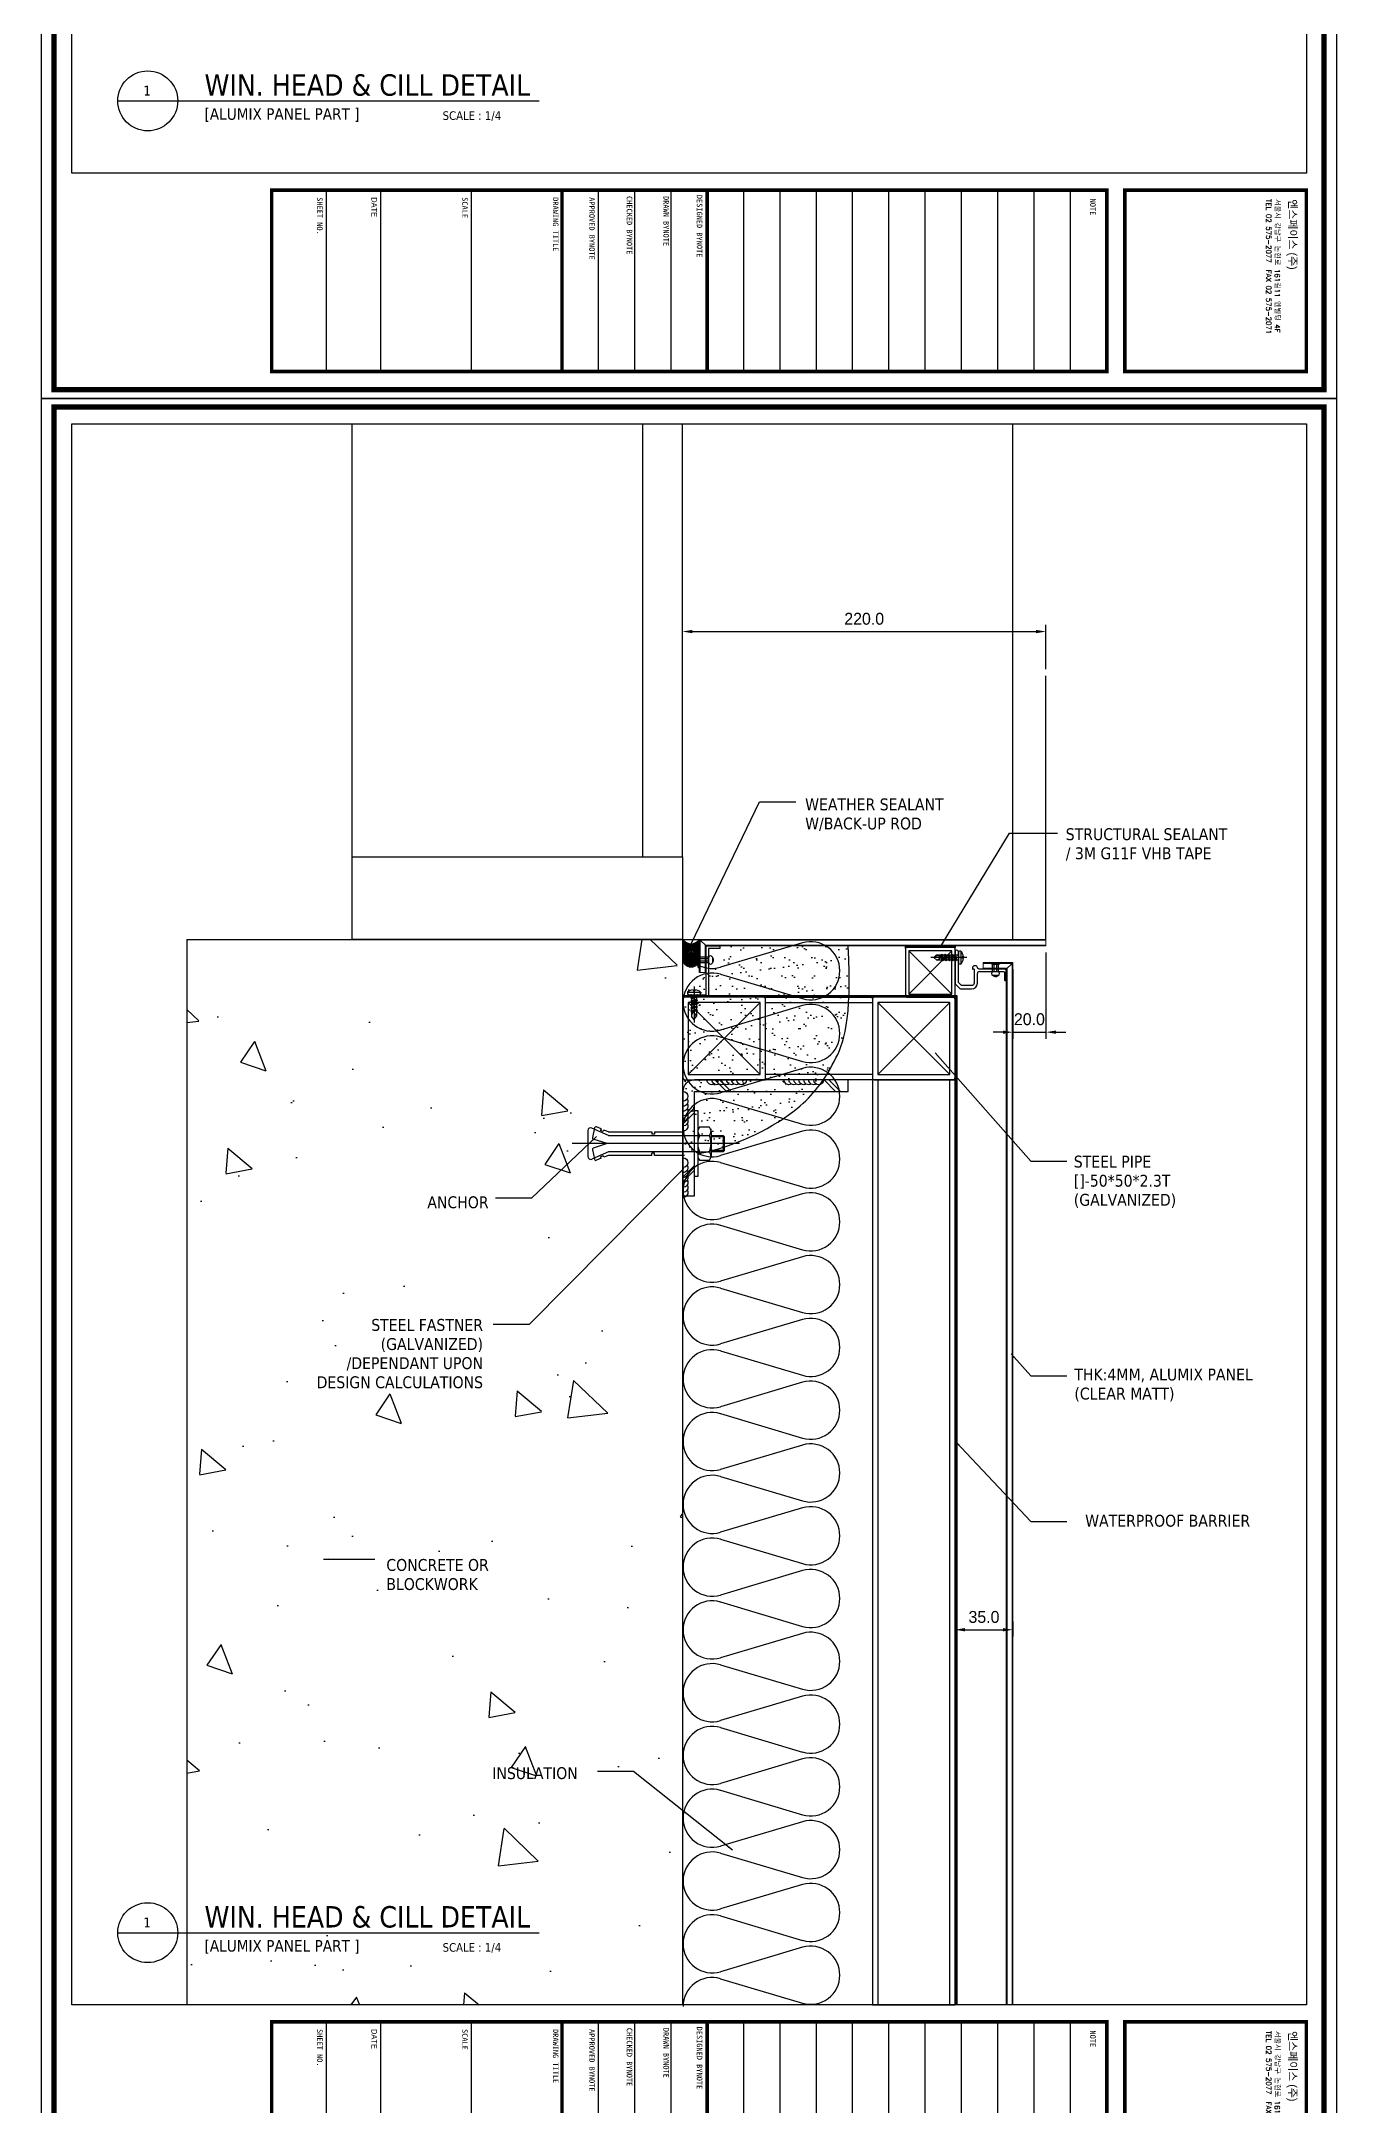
# Model space of a CAD drawing. Header units: millimetres. Extents: x 7297 to 60227, y -7497 to 19324.
# Drawn here: x 14381 to 15165, y 7933 to 9183 of the extents above; entities that cross this region are included whole.
import ezdxf

# ---------------------------------------------------------------- set-up
doc = ezdxf.new("R2010")
doc.units = ezdxf.units.MM
doc.linetypes.add('HIDDEN', pattern=[0.375, 0.25, -0.125])
for name, color, linetype in [('NS_AL_MOLD', 7, 'Continuous'), ('NS_BRACKET_NUTS', 1, 'Continuous'), ('NS_CAULKING', 8, 'Continuous'), ('NS_COL_CYAN', 4, 'Continuous'), ('NS_COL_D-GREY', 8, 'Continuous'), ('NS_COL_MAGENTA', 6, 'Continuous'), ('NS_COL_RED', 1, 'Continuous'), ('NS_COL_WHITE', 7, 'Continuous'), ('NS_COL_YELLOW', 2, 'Continuous'), ('NS_CON', 8, 'Continuous'), ('NS_DIM', 1, 'Continuous'), ('NS_FORM', 7, 'Continuous'), ('NS_FRAME', 253, 'Continuous'), ('NS_GASKET_3M', 150, 'Continuous'), ('NS_INSUL', 8, 'Continuous'), ('NS_PIPE_FRAME', 2, 'Continuous'), ('NS_RIVET_SCREW', 1, 'Continuous'), ('NS_TEXT', 2, 'Continuous'), ('NS_WATERPROOF', 150, 'Continuous'), ('NS_WELD', 1, 'Continuous')]:
    doc.layers.add(name, color=color, linetype=linetype)
doc.layers.add('NS_AL_PANEL', color=32, linetype='Continuous', lineweight=9)
doc.styles.add('Expo M', font='Expo M.ttf')
doc.styles.add('HGTXT', font='romans.shx', dxfattribs={"bigfont": 'whgtxt.shx'})
doc.dimstyles.new('DS2', dxfattribs={"dimscale": 2, "dimtxt": 1.8, "dimasz": 1.5, "dimexe": 1, "dimexo": 1, "dimgap": 0.5, "dimtad": 1, "dimtoh": 1, "dimdec": 1, "dimzin": 1, "dimdsep": 46, "dimtxsty": 'Expo M', "dimcen": 2, "dimadec": 1, "dimazin": 0, "dimtfac": 1, "dimtdec": 4, "dimtix": 1, "dimtmove": 1, "dimatfit": 3, "dimfxl": 1, "dimtolj": 1, "dimtzin": 1, "dimarcsym": 0})
doc.dimstyles.new('N-SPACE', dxfattribs={"dimscale": 4, "dimtxt": 1.8, "dimasz": 1.5, "dimexe": 1, "dimexo": 1, "dimgap": 1, "dimtad": 1, "dimtoh": 1, "dimdec": 1, "dimzin": 1, "dimdsep": 46, "dimtxsty": 'Expo M', "dimcen": 2, "dimclrd": 1, "dimclre": 1, "dimclrt": 2, "dimadec": 1, "dimazin": 0, "dimtfac": 1, "dimtdec": 1, "dimtix": 1, "dimtmove": 1, "dimatfit": 3, "dimfxl": 1, "dimtolj": 1, "dimtzin": 1, "dimarcsym": 0})

# ---------------------------------------------------------------- blocks, each defined once
blk = doc.blocks.new('*U98')
for p, q in [((1, 50), (0, 50)), ((0, 49), (0, 50)), ((49, 50), (1, 50)), ((49, 50), (50, 50)), ((50, 49), (50, 50)), ((0, 49), (0, 1)), ((3.2, 3.2), (46.8, 46.8)), ((46.8, 3.2), (3.2, 46.8)), ((50, 1), (50, 49)), ((0, 1), (0, 0)), ((1, 0), (0, 0)), ((50, 1), (50, 0)), ((1, 0), (49, 0)), ((49, 0), (50, 0))]:
    blk.add_line(p, q)
blk.add_lwpolyline([(3.2, 46.8), (3.2, 3.2), (46.8, 3.2), (46.8, 46.8)], close=True)
for centre, start, end in [((1, 49), 90, 180), ((49, 49), 0, 90), ((1, 1), 180, 270), ((49, 1), 270, 0)]:
    blk.add_arc(centre, 1, start, end)
blk = doc.blocks.new('female-mold-origin')
for p, q in [((-41.3, 203.7, 16.5), (-41.3, 188.2, 16.5)), ((-34.9, 204.7, 16.5), (-40.3, 204.7, 16.5)), ((-39.8, 188.4, 16.5), (-39.8, 203.2, 16.5)), ((-39.5, 203.5, 16.5), (-34.9, 203.5, 16.5)), ((-48.5, 175.7, 16.5), (-51.8, 175.7, 16.5)), ((-48.3, 175.5, 16.5), (-48.5, 175.7, 16.5)), ((-48.1, 175.7, 16.5), (-48.3, 175.5, 16.5)), ((-33.5, 175.7, 16.5), (-48.1, 175.7, 16.5)), ((-43.3, 185.9, 16.5), (-43.3, 185.5, 16.5)), ((-42, 184.2, 16.5), (-41.5, 184.2, 16.5)), ((-41.3, 185.2, 16.5), (-40.3, 185.2, 16.5)), ((-41.3, 185.2, 16.5), (-41.3, 184.4, 16.5)), ((-40, 185.4, 16.5), (-40.1, 185.3, 16.5)), ((-39.6, 185.3, 16.5), (-39.7, 185.4, 16.5)), ((-39.2, 185.4, 16.5), (-39.3, 185.3, 16.5)), ((-38.8, 185.3, 16.5), (-38.9, 185.4, 16.5)), ((-32.8, 187.2, 16.5), (-38.6, 187.2, 16.5)), ((-38.4, 185.4, 16.5), (-38.5, 185.3, 16.5)), ((-38, 185.3, 16.5), (-38.1, 185.4, 16.5)), ((-37.6, 185.4, 16.5), (-37.7, 185.3, 16.5)), ((-37.2, 185.3, 16.5), (-37.3, 185.4, 16.5)), ((-36.8, 185.4, 16.5), (-36.9, 185.3, 16.5)), ((-36.4, 185.3, 16.5), (-36.5, 185.4, 16.5)), ((-36, 185.4, 16.5), (-36.1, 185.3, 16.5)), ((-35.6, 185.3, 16.5), (-35.7, 185.4, 16.5)), ((-35.2, 185.4, 16.5), (-35.3, 185.3, 16.5)), ((-34.8, 185.3, 16.5), (-34.9, 185.4, 16.5)), ((-34.4, 185.4, 16.5), (-34.5, 185.3, 16.5)), ((-34, 185.3, 16.5), (-34.1, 185.4, 16.5)), ((-33.6, 185.4, 16.5), (-33.7, 185.3, 16.5)), ((-33.2, 185.3, 16.5), (-33.3, 185.4, 16.5)), ((-31.4, 177.6, 16.5), (-33.1, 175.8, 16.5)), ((-33, 185.2, 16.5), (-32.8, 185.2, 16.5)), ((-32.1, 174, 16.5), (-29.6, 176.6, 16.5)), ((-31.3, 183.7, 16.5), (-31.3, 177.9, 16.5)), ((-29.3, 177.3, 16.5), (-29.3, 183.7, 16.5)), ((-51.8, 173.7, 16.5), (-32.8, 173.7, 16.5))]:
    blk.add_line(p, q)
for centre, radius, start, end in [((-40.3, 203.7, 16.5), 1, 90, 180), ((-39.5, 203.2, 16.5), 0.3, 90, 180), ((-34.9, 204.1, 16.5), 0.6, 270, 90), ((-38.6, 188.4, 16.5), 1.2, 180, 270), ((-51.8, 174.7, 16.5), 1, 90, 270), ((-42, 185.9, 16.5), 1.3, 97.4947, 180), ((-42, 185.5, 16.5), 1.3, 180, 270), ((-41.5, 184.4, 16.5), 0.2, 270, 0), ((-40.3, 185.4, 16.5), 0.2, 270, 315), ((-39.9, 185.3, 16.5), 0.2, 45, 135), ((-39.5, 185.4, 16.5), 0.2, 225, 315), ((-39.1, 185.3, 16.5), 0.2, 45, 135), ((-38.7, 185.4, 16.5), 0.2, 225, 315), ((-38.3, 185.3, 16.5), 0.2, 45, 135), ((-37.9, 185.4, 16.5), 0.2, 225, 315), ((-37.5, 185.3, 16.5), 0.2, 45, 135), ((-37.1, 185.4, 16.5), 0.2, 225, 315), ((-36.7, 185.3, 16.5), 0.2, 45, 135), ((-36.3, 185.4, 16.5), 0.2, 225, 315), ((-35.9, 185.3, 16.5), 0.2, 45, 135), ((-35.5, 185.4, 16.5), 0.2, 225, 315), ((-35.1, 185.3, 16.5), 0.2, 45, 135), ((-34.7, 185.4, 16.5), 0.2, 225, 315), ((-34.3, 185.3, 16.5), 0.2, 45, 135), ((-33.9, 185.4, 16.5), 0.2, 225, 315), ((-33.5, 185.3, 16.5), 0.2, 45, 135), ((-33, 185.4, 16.5), 0.2, 225, 270), ((-32.8, 183.7, 16.5), 3.5, 360, 90), ((-30.3, 177.3, 16.5), 1, 315, 360), ((-32.8, 174.7, 16.5), 1, 270, 315)]:
    blk.add_arc(centre, radius, start, end)
at = {"extrusion": (0, 0, -1)}
for centre, radius, start, end in [((42.3, 188.2, -16.5), 1, 180, 262.5053), ((33.5, 176.2, -16.5), 0.5, 225, 270), ((32.8, 183.7, -16.5), 1.5, 90, 180), ((31.8, 177.9, -16.5), 0.5, 180, 225)]:
    blk.add_arc(centre, radius, start, end, dxfattribs=at)
blk = doc.blocks.new('피스')
for p, q in [((-4, 1.5), (-4, 1)), ((-4, 1.5), (4, 1.5)), ((-3, 0), (3, 0)), ((-0.5, 3), (-0.4, 2.3)), ((-0.4, 2.3), (0.4, 2.3)), ((0, 5), (0, -16.8)), ((0.5, 3), (0.4, 2.3)), ((4, 1.5), (4, 1)), ((2, -1.5), (-2, -2)), ((-1.5, -1.5), (-2, -2)), ((-2, -2), (-1.5, -2.5)), ((-1.5, -3.5), (-2, -4)), ((2, -3.5), (-2, -4)), ((-2, -4), (-1.5, -4.5)), ((-1.5, -5.5), (-2, -6)), ((2, -5.5), (-2, -6)), ((-2, -6), (-1.5, -6.5)), ((-1.5, -7.5), (-2, -8)), ((2, -7.5), (-2, -8)), ((-2, -8), (-1.5, -8.5)), ((-1.5, -9.5), (-2, -10)), ((2, -9.5), (-2, -10)), ((-2, -10), (-1.5, -10.5)), ((-1.5, -0.5), (-1.5, -1.5)), ((1.5, -1), (-1.5, -1.5)), ((1.5, -2), (-1.5, -2.5)), ((-1.5, -2.5), (-1.5, -3.5)), ((1.5, -3), (-1.5, -3.5)), ((1.5, -4), (-1.5, -4.5)), ((-1.5, -4.5), (-1.5, -5.5)), ((1.5, -5), (-1.5, -5.5)), ((1.5, -6), (-1.5, -6.5)), ((-1.5, -6.5), (-1.5, -7.5)), ((1.5, -7), (-1.5, -7.5)), ((1.5, -8), (-1.5, -8.5)), ((-1.5, -8.5), (-1.5, -9.5)), ((1.5, -9), (-1.5, -9.5)), ((1.5, -10), (-1.5, -10.5)), ((-1.5, -10.5), (-1.5, -13.5)), ((-1.3, -13.5), (-1.3, -12)), ((1.5, -13), (0.6, -11.5)), ((1.5, -0.5), (1.5, -1)), ((1.5, -1), (2, -1.5)), ((2, -1.5), (1.5, -2)), ((1.5, -2), (1.5, -3)), ((1.5, -3), (2, -3.5)), ((2, -3.5), (1.5, -4)), ((1.5, -4), (1.5, -5)), ((1.5, -5), (2, -5.5)), ((2, -5.5), (1.5, -6)), ((1.5, -6), (1.5, -7)), ((1.5, -7), (2, -7.5)), ((2, -7.5), (1.5, -8)), ((1.5, -8), (1.5, -9)), ((1.5, -9), (2, -9.5)), ((2, -9.5), (1.5, -10)), ((1.5, -10), (1.5, -13)), ((0, -15), (-1.5, -13.5)), ((0, -15), (-1.3, -13.5)), ((0, -15), (1.5, -13))]:
    blk.add_line(p, q)
for centre, radius, start, end in [((0, -3.1), 6.08, 94.7146, 131.1121), ((-3, 1), 1, 180, 270), ((-2, -0.5), 0.5, 0, 90), ((0, -3.1), 6.08, 48.8879, 85.2854), ((2, -0.5), 0.5, 90, 180), ((3, 1), 1, 270, 0), ((-0.3, -12), 1, 30.0863, 180)]:
    blk.add_arc(centre, radius, start, end)
blk = doc.blocks.new('N-SCREW')
blk.add_blockref('피스', (17.3, -1))
blk = doc.blocks.new('flat_rivet')
for p, q in [((13694.6, 7908.5), (13695.9, 7910.5)), ((13688.1, 7905, 0), (13688.1, 7908.5, 0)), ((13690.4, 7908.5), (13694.6, 7908.5)), ((13690.4, 7907.5), (13694.6, 7907.5)), ((13690.4, 7906), (13694.6, 7906)), ((13690.4, 7905), (13694.6, 7905)), ((13694.6, 7905), (13694.6, 7908.5)), ((13695.9, 7903), (13694.6, 7905))]:
    blk.add_line(p, q)
at = {"ltscale": 3}
blk.add_line((13690.4, 7908.5), (13690.4, 7905), dxfattribs=at)
for centre, radius, start, end in [((13689.6, 7906.7, 0), 2.2, 133.0029, 226.9971), ((13689.2, 7907.9), 1.3, 27.3471, 152.6529), ((13689.2, 7905.6), 1.3, 207.3471, 332.6529)]:
    blk.add_arc(centre, radius, start, end)
blk = doc.blocks.new('*U213')
blk.add_lwpolyline([(0, 0), (50, 0), (50, 560), (0, 560)], close=True)
at = {"linetype": 'HIDDEN'}
blk.add_lwpolyline([(3.2, 0), (46.8, 0), (46.8, 560), (3.2, 560)], close=True, dxfattribs=at)
blk = doc.blocks.new('AL-TEMPLATE')
at = {"color": 8}
for p, q in [((2716.82, 1392.97), (2800.02, 1392.97)), ((2716.82, 1376.33), (2800.02, 1376.33)), ((2716.82, 1359.69), (2800.02, 1359.69)), ((2716.82, 1343.05), (2800.02, 1343.05)), ((2716.82, 1326.41), (2800.02, 1326.41)), ((2716.82, 1309.77), (2800.02, 1309.77)), ((2716.82, 1293.13), (2800.02, 1293.13)), ((2716.82, 1276.49), (2800.02, 1276.49)), ((2716.82, 1259.85), (2800.02, 1259.85)), ((2716.82, 1243.21), (2800.02, 1243.21)), ((2716.82, 1209.93), (2800.02, 1209.93)), ((2716.82, 1193.29), (2800.02, 1193.29)), ((2716.82, 1176.65), (2800.02, 1176.65)), ((2716.82, 1118.41), (2800.02, 1118.41)), ((2716.82, 1076.81), (2800.02, 1076.81)), ((2716.82, 1051.85), (2800.02, 1051.85))]:
    blk.add_line(p, q, dxfattribs=at)
at = {"color": 7, "ltscale": 2}
blk.add_lwpolyline([(1972.34, 1515.25), (1972.34, 921.25), (2812.34, 921.25), (2812.34, 1515.25)], close=True, dxfattribs=at)
at = {"color": 8}
for points, const_width in [([(1976.34, 1509.45), (2808.34, 1509.45), (2808.34, 927.05), (1976.34, 927.05)], 2.5), ([(2716.82, 1501.32), (2800.02, 1501.32), (2800.02, 1418.12), (2716.82, 1418.12)], 1.66), ([(2716.82, 1409.8), (2800.02, 1409.8), (2800.02, 1026.89), (2716.82, 1026.89)], 1.66)]:
    blk.add_lwpolyline(points, close=True, dxfattribs=dict(at, const_width=const_width))
at = {"color": 9}
blk.add_lwpolyline([(1984.07, 1501.32), (2709.08, 1501.32), (2709.08, 935.18), (1984.07, 935.18)], close=True, dxfattribs=at)
at = {"color": 8, "const_width": 1.66}
for points in [[(2716.82, 1226.57), (2800.02, 1226.57)], [(2716.82, 1160.01), (2800.02, 1160.01)]]:
    blk.add_lwpolyline(points, dxfattribs=at)
at = {"color": 146, "true_color": 0x105689, "insert": (2721.06, 1496.93), "char_height": 3.6698, "attachment_point": 1, "style": 'HGTXT'}
blk.add_mtext('{\\fExpo M|b0|i0|c129|p18;엔스페이스 (주)}', dxfattribs=at)
at = {"insert": (2720.94, 1489.17), "char_height": 2.3487, "attachment_point": 1, "style": 'HGTXT'}
blk.add_mtext('서울시 강남구 논현로 161길11 엔빌딩 4F\\PTEL 02 575-2077  FAX 02 575-2071', dxfattribs=at)
at = {"color": 8, "attachment_point": 1}
for s, insert, char_height, width in [('NOTE', (2720.76, 1404.73), 2.556, 438.9676), ('DESIGNED BYNOTE', (2719.01, 1224.39), 2.5559, 438.9676), ('DRAWN BYNOTE', (2719.56, 1209.04), 2.5559, 438.9676), ('CHECKED BYNOTE', (2719.56, 1192.25), 2.5559, 438.9676), ('APPROVED BYNOTE', (2720.1, 1175.04), 2.5559, 438.9676), ('DRAWING TITLE', (2720.1, 1158.4), 2.5559, 438.9675), ('SCALE', (2720.1, 1116.8), 2.556, 438.9675), ('{\\fﾱﾼﾸﾲ|b0|i0|c129|p49;DATE}', (2720.1, 1075.2), 2.5559, 438.9675), ('SHEET NO.', (2720.1, 1050.24), 2.556, 438.9675)]:
    blk.add_mtext(s, dxfattribs=dict(at, insert=insert, char_height=char_height, width=width))
blk = doc.blocks.new('A$C0843732F')
for centre, start in [((0, -3), 90), ((0, -6), 150), ((0, -9), 150), ((0, -12), 150), ((0, -15), 150), ((0, -18), 150), ((0, -21), 150)]:
    blk.add_arc(centre, 3, start, 270)
blk = doc.blocks.new('set anchor')
for p, q in [((7.9, 64.5), (-7.9, 64.5)), ((0, -27.2), (0, 74.1)), ((-8.9, 56.5), (-10.1, 59.4)), ((-3.7, 61.8), (-9.5, 60.5)), ((-5, 52), (-9.4, 62.2)), ((-8.9, 56.5), (-8, 56.8)), ((-8.2, 54.8), (-7.3, 55.2)), ((-7.1, 52), (-8.2, 54.8)), ((-7.3, 55.2), (-8, 56.8)), ((-7.1, 25.8), (-7.1, 52)), ((-5, -2), (-5, 52)), ((0, 52.8), (-2.7, 61.3)), ((0, 52.8), (2.7, 61.3)), ((9.5, 60.5), (3.7, 61.8)), ((5, 52), (9.4, 62.2)), ((5, 52), (5, -2)), ((7.1, 52), (8.2, 54.8)), ((7.1, 52), (7.1, 25.8)), ((7.3, 55.2), (8, 56.8)), ((8.2, 54.8), (7.3, 55.2)), ((8.9, 56.5), (8, 56.8)), ((8.9, 56.5), (10.1, 59.4)), ((-7.1, 25.8), (-5.8, 25.8)), ((-5.8, 24.2), (-5.8, 25.8)), ((7.1, 25.8), (5.8, 25.8)), ((5.8, 24.2), (5.8, 25.8)), ((-7.1, 6), (-7.1, 24.2)), ((-7.1, 24.2), (-5.8, 24.2)), ((7.1, 24.2), (5.8, 24.2)), ((7.1, 24.2), (7.1, 6)), ((-20, 0), (20, 0)), ((-20, -2), (-20, 0)), ((20, 0), (20, -2)), ((20, -2), (-20, -2)), ((7.5, -2), (-7.5, -2)), ((7.5, -2), (-7.5, -2)), ((7.5, -10), (-7.5, -10)), ((-5, -3), (-5, -9)), ((-5, -17.4), (-5, -10)), ((-4.2, -18.2), (-4.2, -10)), ((4.2, -18.2), (4.2, -10)), ((5, -3), (5, -9)), ((5, -10), (5, -17.4)), ((5, -17.4), (-5, -17.4)), ((-4.2, -18.2), (-5, -17.4)), ((-4.2, -18.2), (4.2, -18.2)), ((5, -17.4), (4.2, -18.2))]:
    blk.add_line(p, q)
blk.add_lwpolyline([(5, -3, 0.202073), (-5, -3, 0.404145), (-10, -3), (-10, -9, 0.404145), (-5, -9, 0.202073), (5, -9, 0.404145), (10, -9), (10, -3, 0.404145)], format="xyb", close=True)
for centre, radius, start, end in [((-7.9, 62.8), 1.67, 90, 203.4287), ((7.9, 62.8), 1.67, 336.5713, 90), ((-9.3, 59.7), 0.833, 102.5288, 201.8014), ((-3.5, 61), 0.833, 17.6501, 102.5288), ((3.5, 61), 0.833, 77.4712, 162.3499), ((9.3, 59.7), 0.833, 338.1986, 77.4712)]:
    blk.add_arc(centre, radius, start, end)
blk = doc.blocks.new('*U212')
blk.add_lwpolyline([(0, 0), (50, 0), (50, 64.7), (0, 64.7)], close=True)
at = {"linetype": 'HIDDEN'}
blk.add_lwpolyline([(3.2, 0), (46.8, 0), (46.8, 64.7), (3.2, 64.7)], close=True, dxfattribs=at)
blk = doc.blocks.new('*D347')
at = {"layer": 'NS_DIM', "color": 1, "lineweight": -2, "transparency": 16777216}
for p, q in [((14988.6, 8631.4), (14988.6, 8579.2)), ((14968.6, 8621.4), (14968.6, 8579.2)), ((14962.6, 8583.2), (14956.6, 8583.2)), ((14968.6, 8583.2), (14988.6, 8583.2)), ((14994.6, 8583.2), (15000.6, 8583.2))]:
    blk.add_line(p, q, dxfattribs=at)
at = {"layer": 'NS_DIM', "color": 1, "transparency": 16777216}
for points in [[(14962.6, 8584.2), (14962.6, 8582.2), (14968.6, 8583.2)], [(14994.6, 8584.2), (14994.6, 8582.2), (14988.6, 8583.2)]]:
    blk.add_solid(points, dxfattribs=at)
at = {"layer": 'NS_DIM', "color": 2, "transparency": 16777216, "insert": (14978.6, 8591), "char_height": 7.2, "attachment_point": 5, "style": 'Expo M'}
blk.add_mtext('\\A1;20.0', dxfattribs=at)
blk = doc.blocks.new('*D345')
at = {"layer": 'NS_DIM', "color": 1, "lineweight": -2, "transparency": 16777216}
for p, q in [((14933.6, 8226.4), (14933.6, 8217.5)), ((14968.6, 8226.4), (14968.6, 8217.5)), ((14939.6, 8221.5), (14962.6, 8221.5))]:
    blk.add_line(p, q, dxfattribs=at)
at = {"layer": 'NS_DIM', "color": 1, "transparency": 16777216}
for points in [[(14939.6, 8222.5), (14939.6, 8220.5), (14933.6, 8221.5)], [(14962.6, 8222.5), (14962.6, 8220.5), (14968.6, 8221.5)]]:
    blk.add_solid(points, dxfattribs=at)
at = {"layer": 'NS_DIM', "color": 2, "transparency": 16777216, "insert": (14951.1, 8229.2), "char_height": 7.2, "attachment_point": 5, "style": 'Expo M'}
blk.add_mtext('\\A1;35.0', dxfattribs=at)
blk = doc.blocks.new('*D344')
at = {"layer": 'NS_DIM', "color": 1, "lineweight": -2, "transparency": 16777216}
for p, q in [((14768.6, 8802.9), (14768.6, 8829.7)), ((14774.6, 8825.7), (14982.6, 8825.7)), ((14988.6, 8802.9), (14988.6, 8829.7))]:
    blk.add_line(p, q, dxfattribs=at)
at = {"layer": 'NS_DIM', "color": 1, "transparency": 16777216}
for points in [[(14774.6, 8826.7), (14774.6, 8824.7), (14768.6, 8825.7)], [(14982.6, 8826.7), (14982.6, 8824.7), (14988.6, 8825.7)]]:
    blk.add_solid(points, dxfattribs=at)
at = {"layer": 'NS_DIM', "color": 2, "transparency": 16777216, "insert": (14878.6, 8833.4), "char_height": 7.2, "attachment_point": 5, "style": 'Expo M'}
blk.add_mtext('\\A1;220.0', dxfattribs=at)
blk = doc.blocks.new('INSULA')
for p, q in [((2490.5, 9124), (2440.8, 9109.2)), ((2440.8, 9105), (2490.5, 9090.2)), ((2490.5, 9086), (2440.8, 9071.2)), ((2440.8, 9067), (2490.5, 9052.2)), ((2490.5, 9048), (2440.8, 9033.2)), ((2440.8, 9029), (2490.5, 9014.2)), ((2490.5, 9010), (2440.8, 8995.2)), ((2440.8, 8991), (2490.5, 8976.2)), ((2490.5, 8972), (2440.8, 8957.2)), ((2440.8, 8953), (2490.5, 8938.2)), ((2490.5, 8934), (2440.8, 8919.2)), ((2440.8, 8915), (2490.5, 8900.2)), ((2490.5, 8896), (2440.8, 8881.2)), ((2440.8, 8877), (2490.5, 8862.2)), ((2490.5, 8858), (2440.8, 8843.2)), ((2440.8, 8839), (2490.5, 8824.2)), ((2490.5, 8820), (2440.8, 8805.2)), ((2440.8, 8801), (2490.5, 8786.2)), ((2490.5, 8782), (2440.8, 8767.2)), ((2440.8, 8763), (2490.5, 8748.2)), ((2490.5, 8744), (2440.8, 8729.2)), ((2440.8, 8725), (2490.5, 8710.2)), ((2490.5, 8706), (2440.8, 8691.2)), ((2440.8, 8687), (2490.5, 8672.2)), ((2490.5, 8668), (2440.8, 8653.2)), ((2440.8, 8649), (2490.5, 8634.2)), ((2490.5, 8630), (2440.8, 8615.2)), ((2440.8, 8611), (2490.5, 8596.2)), ((2490.5, 8592), (2440.8, 8577.2)), ((2440.8, 8573), (2490.5, 8558.2)), ((2490.5, 8554), (2440.8, 8539.2)), ((2440.8, 8535), (2490.5, 8520.2)), ((2490.5, 8516), (2440.8, 8501.2)), ((2440.8, 8497), (2490.5, 8482.2))]:
    blk.add_line(p, q)
for centre, start, end in [((2435.8, 9126.1), 180, 286.5554), ((2495.5, 9107.1), 360, 106.5554), ((2435.8, 9088.1), 73.4446, 180), ((2495.5, 9107.1), 253.4446, 0), ((2435.8, 9088.1), 180, 286.5554), ((2495.5, 9069.1), 360, 106.5554), ((2435.8, 9050.1), 73.4446, 180), ((2495.5, 9069.1), 253.4446, 0), ((2435.8, 9050.1), 180, 286.5554), ((2495.5, 9031.1), 360, 106.5554), ((2435.8, 9012.1), 73.4446, 180), ((2495.5, 9031.1), 253.4446, 0), ((2435.8, 9012.1), 180, 286.5554), ((2495.5, 8993.1), 360, 106.5554), ((2435.8, 8974.1), 73.4446, 180), ((2495.5, 8993.1), 253.4446, 0), ((2435.8, 8974.1), 180, 286.5554), ((2495.5, 8955.1), 360, 106.5554), ((2435.8, 8936.1), 73.4446, 180), ((2495.5, 8955.1), 253.4446, 0), ((2435.8, 8936.1), 180, 286.5554), ((2495.5, 8917.1), 360, 106.5554), ((2435.8, 8898.1), 73.4446, 180), ((2495.5, 8917.1), 253.4446, 0), ((2435.8, 8898.1), 180, 286.5554), ((2495.5, 8879.1), 360, 106.5554), ((2435.8, 8860.1), 73.4446, 180), ((2495.5, 8879.1), 253.4446, 0), ((2435.8, 8860.1), 180, 286.5554), ((2495.5, 8841.1), 360, 106.5554), ((2435.8, 8822.1), 73.4446, 180), ((2495.5, 8841.1), 253.4446, 0), ((2435.8, 8822.1), 180, 286.5554), ((2495.5, 8803.1), 360, 106.5554), ((2435.8, 8784.1), 73.4446, 180), ((2495.5, 8803.1), 253.4446, 0), ((2435.8, 8784.1), 180, 286.5554), ((2495.5, 8765.1), 360, 106.5554), ((2435.8, 8746.1), 73.4446, 180), ((2495.5, 8765.1), 253.4446, 0), ((2435.8, 8746.1), 180, 286.5554), ((2495.5, 8727.1), 360, 106.5554), ((2435.8, 8708.1), 73.4446, 180), ((2495.5, 8727.1), 253.4446, 0), ((2435.8, 8708.1), 180, 286.5554), ((2495.5, 8689.1), 360, 106.5554), ((2435.8, 8670.1), 73.4446, 180), ((2495.5, 8689.1), 253.4446, 0), ((2435.8, 8670.1), 180, 286.5554), ((2495.5, 8651.1), 360, 106.5554), ((2435.8, 8632.1), 73.4446, 180), ((2495.5, 8651.1), 253.4446, 0), ((2435.8, 8632.1), 180, 286.5554), ((2495.5, 8613.1), 360, 106.5554), ((2435.8, 8594.1), 73.4446, 180), ((2495.5, 8613.1), 253.4446, 0), ((2435.8, 8594.1), 180, 286.5554), ((2495.5, 8575.1), 360, 106.5554), ((2435.8, 8556.1), 73.4446, 180), ((2495.5, 8575.1), 253.4446, 0), ((2435.8, 8556.1), 180, 286.5554), ((2495.5, 8537.1), 360, 106.5554), ((2435.8, 8518.1), 73.4446, 180), ((2495.5, 8537.1), 253.4446, 0), ((2435.8, 8518.1), 180, 286.5554), ((2495.5, 8499.1), 360, 106.5554), ((2435.8, 8480.1), 73.4446, 180), ((2495.5, 8499.1), 253.4446, 0)]:
    blk.add_arc(centre, 17.6, start, end)

msp = doc.modelspace()

# ---------------------------------------------------------------- hatches: boundary and pattern name
at = {"layer": 'NS_CAULKING'}
h = msp.add_hatch(dxfattribs=at)
h.set_pattern_fill('ANSI37', color=256, scale=0.149999, angle=270, style=0)
h.set_pattern_definition([(315, (927036.15816, -544835.37326), (0.33675832148, 0.33675832148), []), (45, (927036.15816, -544835.37326), (-0.33675832148, 0.33675832148), [])])
edge = h.paths.add_edge_path()
edge.add_line((14768.88, 8630.37), (14768.88, 8627.51))
edge.add_arc((14773.88, 8627.52), 5, -360, -179.95167, ccw=False)
edge.add_line((14778.88, 8627.52), (14778.88, 8639.37))
edge.add_arc((14773.88, 8642.72), 6.02, -146.21382, -33.78618, ccw=False)
edge.add_line((14768.88, 8639.37), (14768.88, 8630.37))
h = msp.add_hatch(dxfattribs=at)
h.set_pattern_fill('HONEY', color=256, scale=0.149999, angle=180, style=0)
h.set_pattern_definition([(180, (-590551.8839, -902290.75426), (-0.71437227822, -0.41244302533), [0.4762481855, -0.95249637096]), (300, (-590551.8839, -902290.75426), (0.71437227666, -0.41244302803), [0.4762481855, -0.95249637096]), (240, (-590551.8839, -902290.75426), (-1.56e-09, -0.82488605336), [-0.95249637096, 0.4762481855])])
edge = h.paths.add_edge_path()
edge.add_arc((14773.88, 8627.52), 5, -540, -180)
at = {"layer": 'NS_CON'}
h = msp.add_hatch(dxfattribs=at)
h.set_pattern_fill('AR-CONC', color=256, angle=-90)
h.set_pattern_definition([(320, (24352.91, -108686.72), (-15.93909, -182.18467), [19.05, -209.55]), (265, (24352.91, -108686.72), (191.05685, 35.24342), [15.24, -167.64058]), (10.45144, (24351.58, -108701.9), (175.11775, -146.94125), [16.19, -178.09024]), (316.1842, (24403.7, -108686.72), (-42.04233, -271.07904), [28.575, -314.325]), (6.63556, (24400.2, -108709.3), (247.4261, -237.40413), [24.285, -267.1356]), (261.18415, (24403.7, -108686.72), (247.4261, -237.40413), [22.85997, -251.4597]), (291, (24391.01, -108712.12), (-102.2652, -151.6144), [19.05, -209.55]), (236, (24391.01, -108712.12), (184.18797, -61.80203), [15.24, -167.64]), (341.45144, (24382.49, -108724.75), (81.92277, -213.41642), [16.19, -178.08994]), (307.5, (24352.91, -108686.72), (84.55504, -3.088603), [0, -165.608, 0, -170.18, 0, -168.275]), (277.5, (24352.91, -108686.72), (100.180575, -66.81966), [0, -97.028, 0, -161.798, 0, -64.135]), (237.5, (24352.91, -108630.076), (-5.728744, -135.590595), [0, -63.5, 0, -198.12, 0, -262.89]), (227.5, (24352.91, -108604.68), (25.42649, -148.12918), [0, -82.55, 0, -131.572, 0, -186.69])])
h.paths.add_polyline_path([(14768.62, 7994.36), (14768.62, 8639.37), (14468.62, 8639.37), (14468.62, 7994.36)])
at = {"layer": 'NS_GASKET_3M'}
h = msp.add_hatch(dxfattribs=at)
h.set_pattern_fill('JIS_WOOD', color=256, style=0, pattern_type=2)
h.set_pattern_definition([(45, (20977.71825, 2596.7552), (-0.5, 0.5), [])])
h.paths.add_polyline_path([(14903.62, 8635.37), (14933.62, 8635.37), (14933.62, 8634.37), (14903.62, 8634.37)])
at = {"layer": 'NS_INSUL'}
h = msp.add_hatch(dxfattribs=at)
h.set_pattern_fill('AR-SAND', color=256, scale=0.25, angle=180)
h.set_pattern_definition([(217.5, (34918.805, 7436.706), (0.400008, -12.235331), [0, -9.652, 0, -10.795, 0, -10.31875]), (187.5, (34918.805, 7436.706), (-11.238082, -17.920628), [0, -5.207, 0, -8.6995, 0, -3.33375]), (147.5, (34926.616, 7436.706), (-19.774809, -0.0359296), [0, -3.175, 0, -11.43, 0, -14.9225]), (137.5, (34926.616, 7436.706), (-19.088911, -5.573233), [0, -1.5875, 0, -7.493, 0, -8.5725])])
edge = h.paths.add_edge_path()
edge.add_line((14783.89, 8510.89), (14768.88, 8509.66))
edge.add_line((14768.88, 8509.66), (14768.88, 8605.37))
edge.add_line((14768.88, 8605.37), (14795.53, 8635.37))
edge.add_line((14795.53, 8635.37), (14868.88, 8635.37))
edge.add_line((14868.88, 8635.37), (14868.61, 8593.82))
edge.add_spline(control_points=[(14868.61, 8593.82), (14860.66, 8551.87), (14826.84, 8528.65), (14805.2, 8515.61), (14783.89, 8510.89)], knot_values=[0, 0, 0, 0, 77.5802526, 130.3865718, 130.3865718, 130.3865718, 130.3865718], degree=3, periodic=0)

# ---------------------------------------------------------------- linework, layer by layer
at = {"layer": 'NS_AL_PANEL'}
for p, q in [((14988.62, 8639.37), (14778.88, 8639.37)), ((14778.88, 8639.37), (14778.88, 8619.37)), ((14988.62, 8638.87), (14779.38, 8638.87)), ((14779.38, 8638.87), (14779.38, 8619.37)), ((14782.88, 8635.37), (14779.38, 8638.87)), ((14988.62, 8635.87), (14782.38, 8635.87)), ((14782.38, 8635.87), (14782.38, 8619.37)), ((14988.62, 8635.37), (14782.88, 8635.37)), ((14782.88, 8635.37), (14782.88, 8619.37)), ((14988.62, 8635.37), (14988.62, 8639.37)), ((14968.62, 8625.37), (14950.62, 8625.37)), ((14950.62, 8625.37), (14950.62, 8621.37)), ((14968.12, 8624.87), (14950.62, 8624.87)), ((14964.62, 8621.37), (14968.12, 8624.87)), ((14968.12, 7994.36), (14968.12, 8624.87)), ((14968.62, 7994.36), (14968.62, 8625.37)), ((14778.88, 8619.37), (14782.88, 8619.37)), ((14950.62, 8621.87), (14965.12, 8621.87)), ((14950.62, 8621.37), (14964.62, 8621.37)), ((14964.62, 7994.36), (14964.62, 8621.23)), ((14965.12, 7994.36), (14965.12, 8621.87))]:
    msp.add_line(p, q, dxfattribs=at)
at = {"layer": 'NS_BRACKET_NUTS'}
msp.add_lwpolyline([(14868.88, 8547.37), (14868.88, 8554.37), (14775.88, 8554.37, 0.4142136), (14768.88, 8547.37), (14768.88, 8484.12), (14775.88, 8484.12), (14775.88, 8547.37)], format="xyb", close=True, dxfattribs=at)
at = {"layer": 'NS_CAULKING'}
msp.add_circle((14773.88, 8627.52, 0), 5, dxfattribs=at)
msp.add_arc((14773.88, 8642.72), 6.02, 213.78618, 326.21382, dxfattribs=at)
at = {"layer": 'NS_COL_CYAN'}
for p, q in [((14568.62, 8689.37), (14568.62, 8951.37)), ((14568.62, 8689.37), (14568.62, 8951.37)), ((14744.62, 8689.37), (14744.62, 8951.37)), ((14768.62, 8689.37), (14768.62, 8951.37)), ((14768.62, 8689.37), (14768.62, 8951.37))]:
    msp.add_line(p, q, dxfattribs=at)
for points in [[(14568.62, 8689.37), (14768.62, 8689.37), (14768.62, 8639.37), (14568.62, 8639.37)], [(14568.62, 8689.37), (14768.62, 8689.37), (14768.62, 8639.37), (14568.62, 8639.37)], [(14774.67, 8605.62), (14774.8, 8605.87), (14774.93, 8605.62), (14775.06, 8605.87), (14775.18, 8605.62), (14775.31, 8605.87), (14775.44, 8605.62), (14775.57, 8605.87), (14775.7, 8605.62), (14775.82, 8605.87), (14775.95, 8605.62), (14776.08, 8605.87), (14776.21, 8605.62), (14776.34, 8605.87), (14776.46, 8605.62), (14776.59, 8605.87), (14782.88, 8605.87), (14782.88, 8635.37), (14791.13, 8635.37), (14791.13, 8633.87), (14784.38, 8633.87), (14784.38, 8604.37), (14771.88, 8604.37), (14771.88, 8605.87), (14772.75, 8605.87), (14772.88, 8605.62), (14773.01, 8605.87), (14773.14, 8605.62), (14773.26, 8605.87), (14773.39, 8605.62), (14773.52, 8605.87), (14773.65, 8605.62), (14773.78, 8605.87), (14773.9, 8605.62), (14774.03, 8605.87), (14774.16, 8605.62), (14774.29, 8605.87), (14774.42, 8605.62), (14774.54, 8605.87)]]:
    msp.add_lwpolyline(points, close=True, dxfattribs=at)
at = {"layer": 'NS_COL_D-GREY'}
msp.add_line((14968.62, 8639.37), (14968.62, 8951.37), dxfattribs=at)
at = {"layer": 'NS_COL_MAGENTA'}
msp.add_line((14778.88, 8619.37), (14778.88, 8639.37), dxfattribs=at)
at = {"layer": 'NS_COL_RED', "ltscale": 8}
for p, q in [((14795.16, 8547.37), (14788.16, 8554.37)), ((14797.99, 8547.37), (14790.99, 8554.37)), ((14861.33, 8547.37), (14854.33, 8554.37)), ((14864.16, 8547.37), (14857.16, 8554.37)), ((14775.88, 8537.4), (14768.88, 8530.4)), ((14775.88, 8534.57), (14768.88, 8527.57)), ((14775.88, 8502.45), (14768.88, 8495.45)), ((14775.88, 8499.62), (14768.88, 8492.62))]:
    msp.add_line(p, q, dxfattribs=at)
at = {"layer": 'NS_COL_WHITE'}
for p, q in [((14426.8, 9146.92), (14681.94, 9146.92)), ((14426.8, 8038.12), (14681.94, 8038.12))]:
    msp.add_line(p, q, dxfattribs=at)
for centre in [(14444.94, 9146.92), (14444.94, 8038.12)]:
    msp.add_circle(centre, 18.14, dxfattribs=at)
at = {"layer": 'NS_COL_YELLOW'}
for p, q in [((14468.62, 8639.37), (14468.62, 7994.36)), ((14468.62, 8639.37), (14768.62, 8639.37)), ((14768.62, 8639.37), (14768.62, 7994.36))]:
    msp.add_line(p, q, dxfattribs=at)
at = {"layer": 'NS_DIM'}
msp.add_line((14988.62, 8639.37), (14988.62, 8798.86), dxfattribs=at)
at = {"layer": 'NS_GASKET_3M'}
msp.add_lwpolyline([(14903.62, 8635.37), (14933.62, 8635.37), (14933.62, 8634.37), (14903.62, 8634.37)], close=True, dxfattribs=at)
at = {"layer": 'NS_INSUL'}
msp.add_open_spline([(14777.9, 8509.61, 0), (14779.53, 8509.92, 0), (14801.52, 8514.52, 0), (14838.06, 8532.43, 0), (14860.17, 8561.36, 0), (14871.44, 8589.82, 0), (14868.88, 8635.37)], degree=3, knots=[39.6088991, 39.6088991, 39.6088991, 39.6088991, 44.5030513, 105.348119, 146.4827278, 183.6758406, 183.6758406, 183.6758406, 183.6758406], dxfattribs=at)
at = {"layer": 'NS_RIVET_SCREW'}
for p, q in [((14777.83, 8630.72), (14777.83, 8623.02)), ((14784.38, 8628.62), (14777.83, 8628.62)), ((14784.38, 8627.62), (14777.83, 8627.62)), ((14784.38, 8626.12), (14777.83, 8626.12)), ((14784.38, 8625.12), (14777.83, 8625.12)), ((14786.7, 8628.62, 0), (14786.7, 8625.12, 0))]:
    msp.add_line(p, q, dxfattribs=at)
at = {"layer": 'NS_RIVET_SCREW', "ltscale": 3}
for p, q in [((14778.88, 8621.97), (14778.88, 8631.77)), ((14784.38, 8625.12), (14784.38, 8628.62))]:
    msp.add_line(p, q, dxfattribs=at)
at = {"layer": 'NS_RIVET_SCREW'}
for centre, radius, start, end in [((14778.88, 8630.72), 1.05, 90, 180), ((14778.88, 8623.02), 1.05, 180, 270), ((14785.54, 8628.02), 1.3, 27.34705, 152.65295), ((14785.54, 8625.72), 1.3, 207.34705, 332.65295), ((14785.19, 8626.87, 0), 2.2, 313.00287, 46.99713)]:
    msp.add_arc(centre, radius, start, end, dxfattribs=at)
at = {"layer": 'NS_WATERPROOF', "ltscale": 3}
for p, q in [((14768.62, 8605.38), (14934.62, 8605.38)), ((14768.62, 8604.88), (14934.62, 8604.88)), ((14934.12, 8605.38), (14934.12, 7994.36)), ((14934.62, 8605.38), (14934.62, 7994.36))]:
    msp.add_line(p, q, dxfattribs=at)

# ---------------------------------------------------------------- block references
at = {"layer": 'NS_AL_MOLD', "rotation": 270}
msp.add_blockref('female-mold-origin', (14759.92, 8580.11, -16.48), dxfattribs=at)
at = {"layer": 'NS_BRACKET_NUTS', "rotation": 90.00000000000001}
msp.add_blockref('set anchor', (14775.88, 8515.75), dxfattribs=at)
at = {"layer": 'NS_FORM', "xscale": 1.32, "yscale": 1.32, "zscale": 1.32, "rotation": 270}
for p in [(13164.47, 12679.14), (13164.47, 11570.34)]:
    msp.add_blockref('AL-TEMPLATE', p, dxfattribs=at)
at = {"layer": 'NS_FRAME', "xscale": -1, "rotation": 270}
msp.add_blockref('*U212', (14818.88, 8554.37), dxfattribs=at)
at = {"layer": 'NS_FRAME', "rotation": 180}
msp.add_blockref('*U213', (14933.62, 8554.37), dxfattribs=at)
at = {"layer": 'NS_INSUL'}
msp.add_blockref('INSULA', (12350.73, -486.71), dxfattribs=at)
at = {"layer": 'NS_PIPE_FRAME', "xscale": 0.6, "yscale": 0.6, "zscale": 0.6, "rotation": 90.00000000000001}
msp.add_blockref('*U98', (14933.62, 8604.37), dxfattribs=at)
at = {"layer": 'NS_PIPE_FRAME', "rotation": 90.00000000000001}
for p in [(14818.88, 8554.37), (14933.62, 8554.37)]:
    msp.add_blockref('*U98', p, dxfattribs=at)
at = {"layer": 'NS_RIVET_SCREW'}
for name, p, rotation in [('N-SCREW', (14936.65, 8645.62), 270), ('flat_rivet', (22864.85, -5070.53), 90.00000000000001)]:
    msp.add_blockref(name, p, dxfattribs=dict(at, rotation=rotation))
msp.add_blockref('N-SCREW', (14758.32, 8606.9), dxfattribs=at)
at = {"layer": 'NS_WELD', "extrusion": (0, 0, -1), "zscale": -1}
for p in [(-14768.88, 8547.37), (-14768.88, 8507.21)]:
    msp.add_blockref('A$C0843732F', p, dxfattribs=at)
at = {"layer": 'NS_WELD', "extrusion": (0, 0, -1), "zscale": -1, "rotation": 90.00000000000001}
for p in [(-14807.4, 8554.37), (-14854.06, 8554.37)]:
    msp.add_blockref('A$C0843732F', p, dxfattribs=at)

# ---------------------------------------------------------------- texts
at = {"layer": 'NS_TEXT', "line_spacing_factor": 0.963855}
for s, insert, char_height, width, attachment_point in [('{\\fTahoma|b0|i0|c129|p34;WIN\\fTahoma|b0|i0|c0|p34;. \\fTahoma|b0|i0|c129|p34;HEAD & CILL\\fTahoma|b0|i0|c0|p34; DETAIL}', (14479.29, 9149.8), 12.96, 246.8667, 7), ('\\fTahoma;1', (14442.33, 9150.1), 6, 8.9419, 7), ('\\fTahoma;[ALUMIX PANEL PART ]', (14479.29, 9134.22), 7, 105.1355, 7), ('\\fTahoma;SCALE : 1/4', (14623.45, 9134.76), 5.184, 42.074, 7), ('\\pxql;{\\fTahoma|b0|i0|c129|p34;WEATHER SEALANT W/BACK-UP ROD}', (14944.66, 8705.02), 7.2, 101.7894, 9), ('\\pxql;{\\fTahoma|b0|i0|c0|p34;STRUCTURAL SEALANT\\P/ 3M G11F VHB TAPE}', (15109.94, 8686.96), 7.2, 109.3471, 9), ('\\pxql;{\\fTahoma|b0|i0|c0|p34;STEEL PIPE\\P[]-\\fTahoma|b0|i0|c129|p34;5\\fTahoma|b0|i0|c0|p34;0*50*\\fTahoma|b0|i0|c129|p34;2\\fTahoma|b0|i0|c0|p34;.\\fTahoma|b0|i0|c129|p34;3\\fTahoma|b0|i0|c0|p34;T\\P(GALVANIZED)}', (15005.47, 8508.47), 7.2, 71.0245, 1), ('\\pxqr;{\\fTahoma|b0|i0|c129|p34;ANCHOR}', (14549.46, 8476.51), 7.2, 101.7894, 7), ('\\pxqr;{\\fTahoma|b0|i0|c0|p34;STEEL \\fTahoma|b0|i0|c129|p34;FASTNER\\fTahoma|b0|i0|c0|p34;\\P(GALVANIZED)\\fTahoma|b0|i0|c129|p34;\\P/DEPENDANT UPON DESIGN CALCULATIONS}', (14647.88, 8409.6), 7.2, 115.6898, 3), ('\\pxql;{\\fTahoma|b0|i0|c0|p34;T\\fTahoma|b0|i0|c129|p34;HK:4MM,\\fTahoma|b0|i0|c0|p34; \\fTahoma|b0|i0|c129|p34;ALUMIX\\fTahoma|b0|i0|c0|p34; PANEL\\P(CLEAR MATT)}', (15005.82, 8379.61), 7.2, 136.0889, 1), ('\\pxqr;{\\fTahoma|b0|i0|c0|p34;WATERPROOF BARRIER}', (15112.21, 8291.09), 7.2, 112.4594, 3), ('\\pxql;{\\fTahoma|b0|i0|c129|p34;CONCRETE OR BLOCKWORK}', (14691.25, 8245.41), 7.2, 101.8813, 9), ('\\pxql;{\\fTahoma|b0|i0|c0|p34;INSULATION}', (14771.98, 8138.31), 7.2, 118.4981, 3), ('{\\fTahoma|b0|i0|c129|p34;WIN\\fTahoma|b0|i0|c0|p34;. \\fTahoma|b0|i0|c129|p34;HEAD & CILL\\fTahoma|b0|i0|c0|p34; DETAIL}', (14479.29, 8041), 12.96, 246.8667, 7), ('\\fTahoma;1', (14442.33, 8041.3), 6, 8.9419, 7), ('\\fTahoma;[ALUMIX PANEL PART ]', (14479.29, 8025.42), 7, 105.1355, 7), ('\\fTahoma;SCALE : 1/4', (14623.45, 8025.96), 5.184, 42.074, 7)]:
    msp.add_mtext(s, dxfattribs=dict(at, insert=insert, char_height=char_height, width=width, attachment_point=attachment_point))

# ---------------------------------------------------------------- dimensions: what is measured, and where the dimension line sits
at = {"layer": 'NS_DIM'}
for base, p1, p2, picture, middle in [((14988.62, 8825.66), (14768.62, 8798.86), (14988.62, 8798.86), '*D344', (14878.62, 8833.45)), ((14988.62, 8583.23), (14968.62, 8625.37), (14988.62, 8635.37), '*D347', (14978.62, 8591.02)), ((14968.62, 8221.45), (14933.62, 8230.38), (14968.62, 8230.38), '*D345', (14951.12, 8229.23))]:
    dim = msp.add_linear_dim(base=base, p1=p1, p2=p2, dimstyle='N-SPACE', dxfattribs=at)
    dim.commit()
    dim.dimension.update_dxf_attribs({"geometry": picture, "text_midpoint": middle})

# ---------------------------------------------------------------- leaders
for points in [[(14773.88, 8636.7), (14815.32, 8722.6), (14837.13, 8722.6)], [(14924.84, 8634.92), (14966.51, 8703.65), (14995.5, 8703.65)], [(14921.63, 8570.61), (14979.39, 8505.22), (15001.2, 8505.22)], [(14716.58, 8519.98), (14677.31, 8482.82), (14655.51, 8482.82)], [(14769.46, 8500.64), (14675.83, 8406.22), (14654.02, 8406.22)], [(14967.57, 8388.51), (14979.39, 8375.09), (15001.2, 8375.09)], [(14934.12, 8335.27), (14979.39, 8287.03), (15001.2, 8287.03)], [(14551.26, 8264.16), (14560.57, 8264.16), (14582.38, 8264.16)], [(14798.8, 8088.15), (14738.92, 8135.78), (14717.12, 8135.78)]]:
    msp.add_leader(points, dimstyle='DS2', override={"dimgap": 0.5, "dimtad": 0}, dxfattribs=at)

doc.saveas('drawing.dxf')
